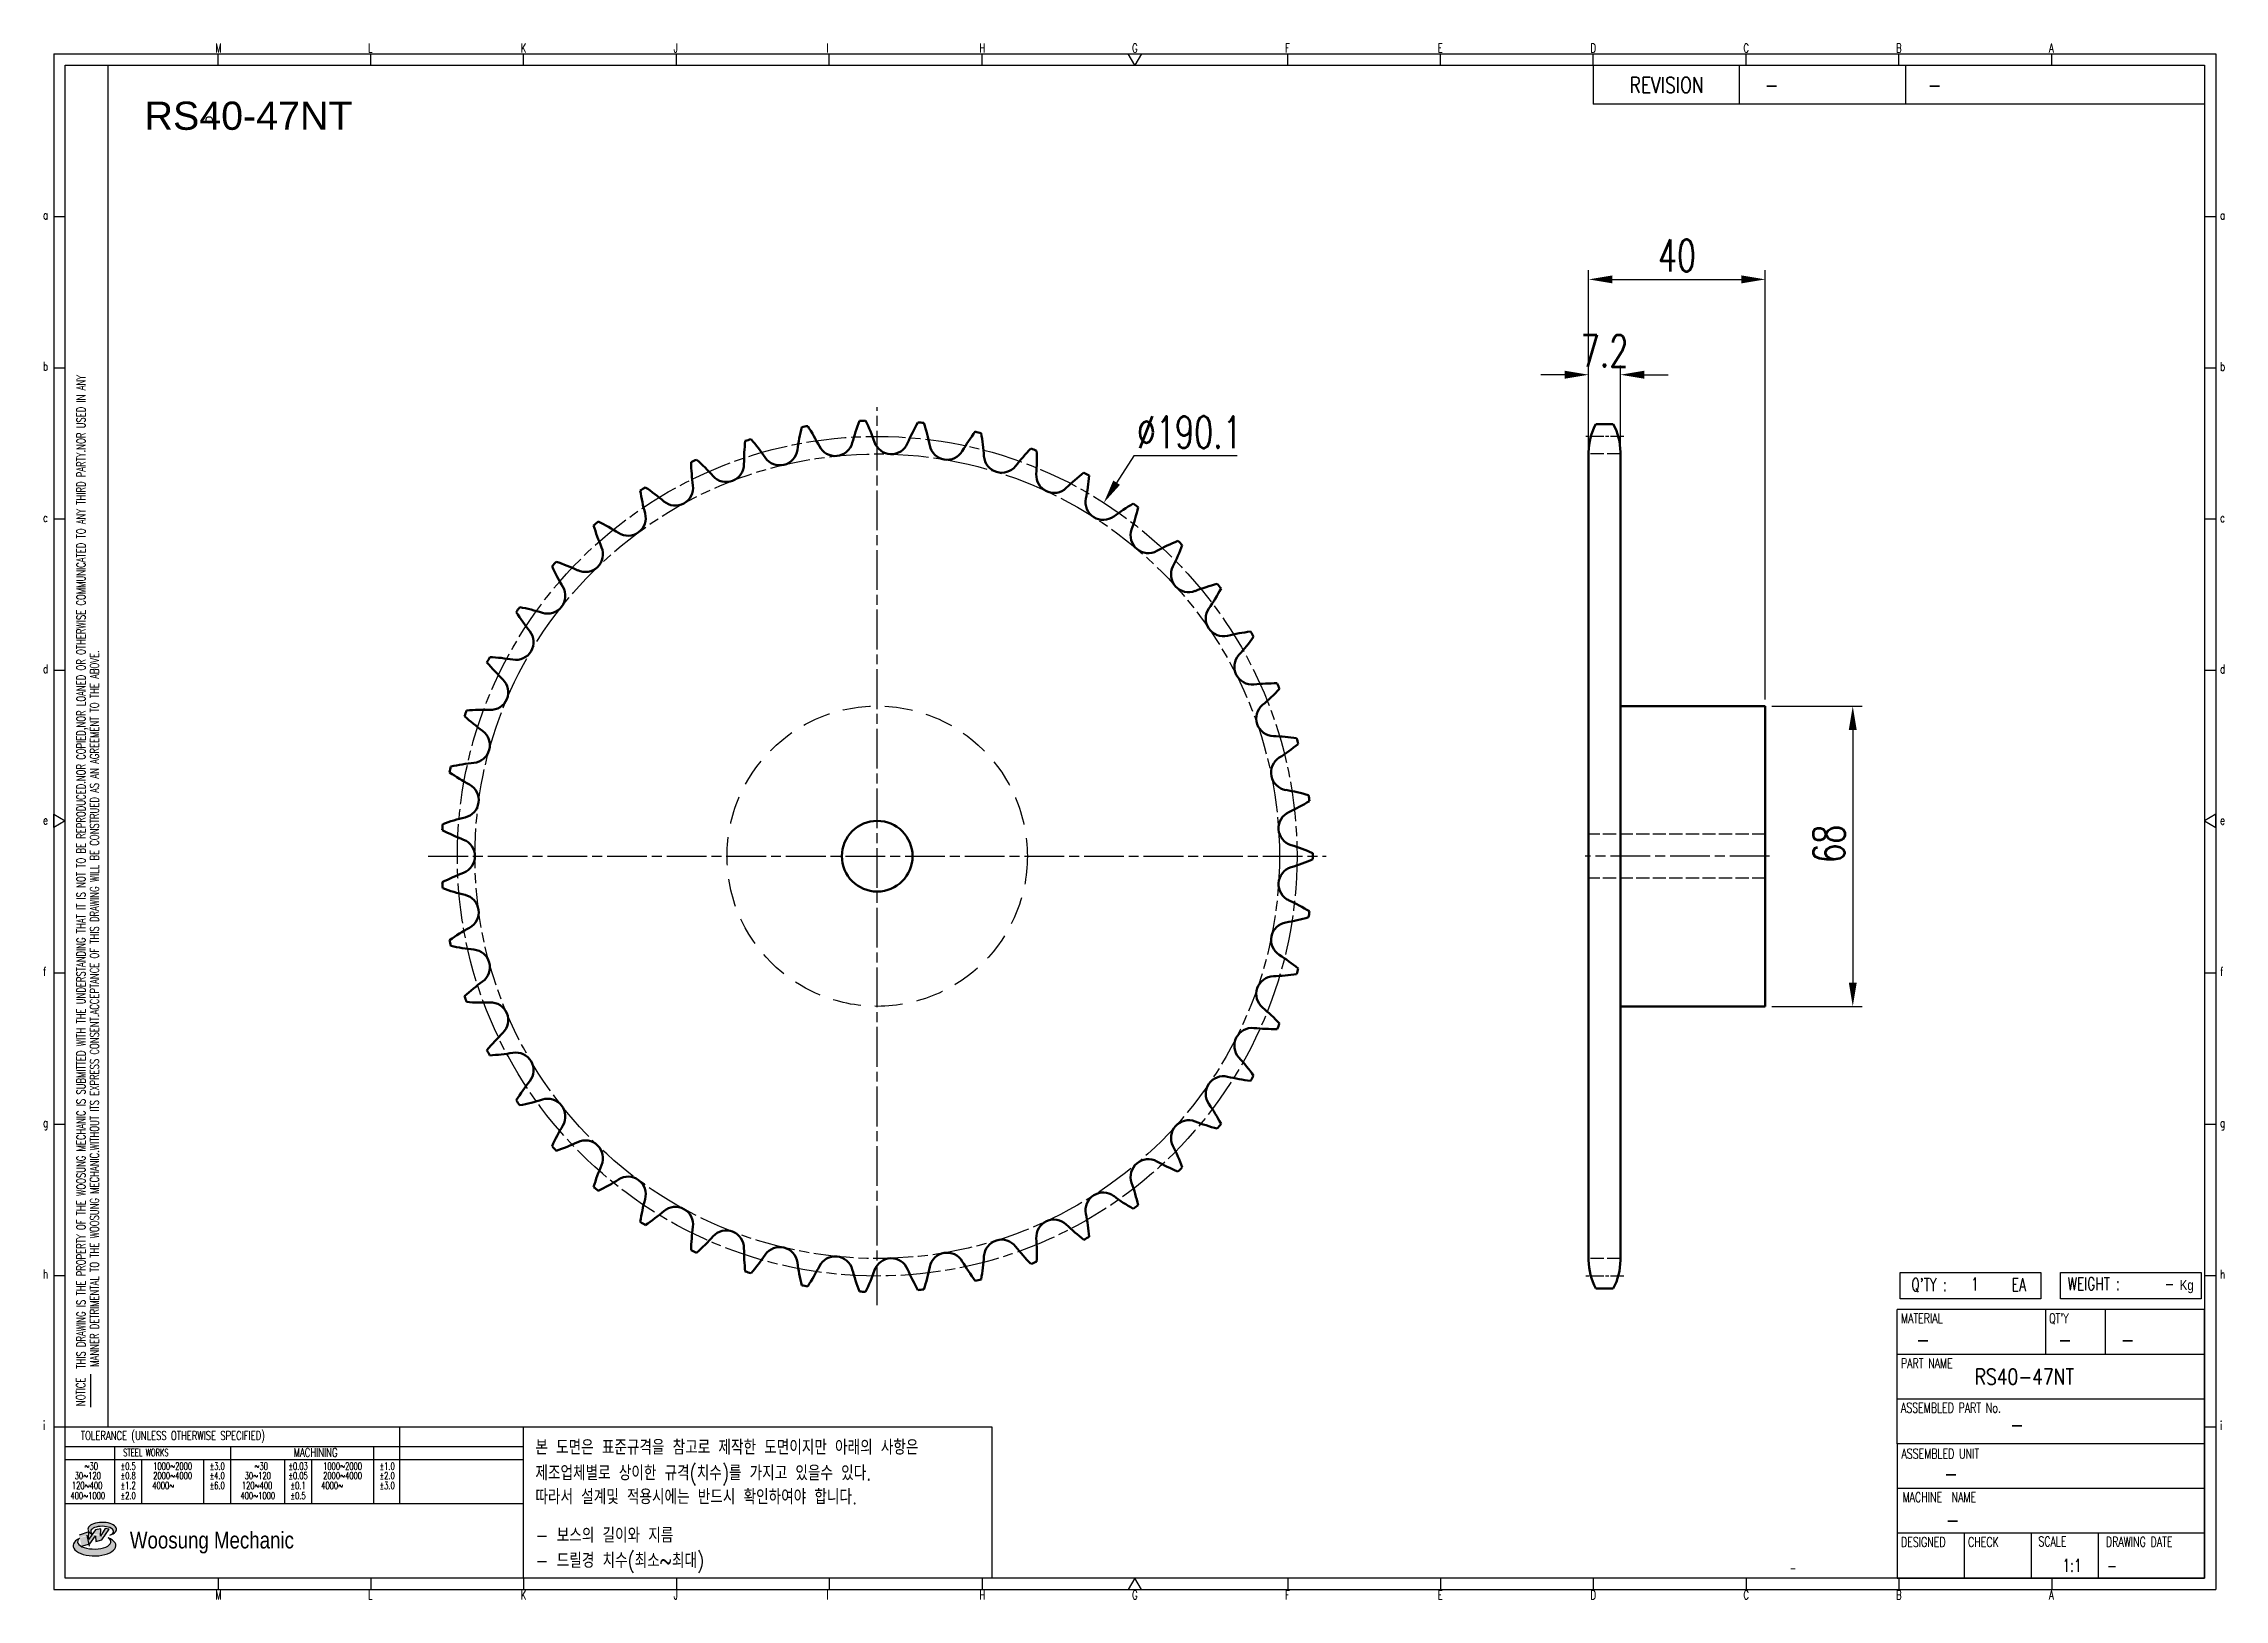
# Model space of a CAD drawing. Header units: millimetres. Extents: x 24041 to 24534, y 29 to 382.
import ezdxf
from ezdxf.enums import TextEntityAlignment as Align

# ---------------------------------------------------------------- set-up
doc = ezdxf.new("R2010")
doc.units = ezdxf.units.MM
for name, pattern in [('AM_ISO02W050', [7.5, 6, -1.5]), ('AM_ISO02W050x2', [3.75, 3, -0.75]), ('AM_ISO08W050', [18, 12, -1.5, 3, -1.5]), ('AM_ISO08W050x2', [9, 6, -0.75, 1.5, -0.75]), ('HIDDEN', [9.525, 6.35, -3.175])]:
    doc.linetypes.add(name, pattern=pattern)
for name, color, linetype, lineweight in [('AM_0N', 7, 'Continuous', 50), ('AM_3N', 6, 'AM_ISO02W050', 25), ('AM_7N', 4, 'AM_ISO08W050', 25)]:
    doc.layers.add(name, color=color, linetype=linetype, lineweight=lineweight)
for name, color, linetype in [('HL', 2, 'HIDDEN'), ('S-DIM', 7, 'Continuous'), ('TITLE', 7, 'Continuous'), ('도면레이아웃', 7, 'Continuous')]:
    doc.layers.add(name, color=color, linetype=linetype)
doc.styles.add('HAN', font='ROMANS.shx', dxfattribs={"width": 0.7, "bigfont": 'whgtxt.shx'})
doc.styles.add('HKD_ST2', font='romans.shx', dxfattribs={"width": 0.7, "height": 4, "bigfont": '@extfont2.shx'})
doc.styles.add('HSG', font='SIMPLEX.shx', dxfattribs={"width": 0.7, "bigfont": 'HSG.shx'})
doc.styles.add('ROMANS', font='romans.shx', dxfattribs={"width": 0.7, "bigfont": 'whgtxt.shx'})
doc.styles.add('SLDTEXTSTYLE4', font='arial.ttf', dxfattribs={"width": 0.8})
doc.styles.get("Standard").update_dxf_attribs({"font": 'arial.ttf'})
doc.dimstyles.new('APP16', dxfattribs={"dimscale": 3, "dimtxt": 2.4, "dimasz": 1.8, "dimexe": 0.7, "dimexo": 0.5, "dimgap": 0.6, "dimtad": 1, "dimtoh": 1, "dimdec": 1, "dimrnd": 0.01, "dimzin": 9, "dimdsep": 46, "dimtxsty": 'HSG', "dimcen": 0, "dimclrd": 1, "dimclre": 1, "dimclrt": 256, "dimazin": 2, "dimtp": 1, "dimtm": 1, "dimtfac": 0.5, "dimtdec": 1, "dimtofl": 0, "dimtmove": 0, "dimatfit": 3, "dimfxl": 0, "dimtvp": 1, "dimtolj": 2, "dimlwd": -1, "dimlwe": -1, "dimarcsym": 0})

# ---------------------------------------------------------------- blocks, each defined once
blk = doc.blocks.new('SUYWSHJH')
at = {"layer": '도면레이아웃'}
h = blk.add_hatch(color=10, dxfattribs=at)
h.paths.add_polyline_path([(1.544, 35.177), (1.554, 34.966), (1.779, 35.034), (2.054, 35.422), (1.908, 35.446), (1.728, 35.167), (1.741, 35.439), (1.547, 35.405), (1.292, 35.041), (1.295, 35.33), (0.943, 35.208), (1.03, 34.8), (1.336, 34.885)])
edge = h.paths.add_edge_path()
edge.add_ellipse((1.795, 35.421), major_axis=(-0.53, 0), ratio=0.487785, start_angle=122.36065, end_angle=403.39574)
edge.add_line((1.411, 35.244), (1.419, 35.261))
edge.add_ellipse((1.798, 35.344), major_axis=(-0.423, 0), ratio=0.444396, start_angle=131.58977, end_angle=386.19408, ccw=False)
edge = h.paths.add_edge_path()
edge.add_ellipse((1.512, 34.815), major_axis=(-0.793, 0), ratio=0.480113, start_angle=314.67633, end_angle=590.85213)
edge.add_ellipse((1.501, 34.958), major_axis=(-0.62, 0), ratio=0.43311, start_angle=331.7024, end_angle=574.42495, ccw=False)
for p, q in [((0, 90.118), (80.15, 90.118)), ((0, 90.118), (0, 33.191)), ((6.089, 89.693), (6.089, 90.118)), ((11.753, 89.693), (11.753, 90.118)), ((17.418, 89.693), (17.418, 90.118)), ((23.082, 89.693), (23.082, 90.118)), ((28.746, 89.693), (28.746, 90.118)), ((34.411, 89.693), (34.411, 90.118)), ((45.739, 89.693), (45.739, 90.118)), ((51.404, 89.693), (51.404, 90.118)), ((57.068, 89.693), (57.068, 90.118)), ((62.732, 89.693), (62.732, 90.118)), ((68.397, 89.693), (68.397, 90.118)), ((74.061, 89.693), (74.061, 90.118)), ((80.15, 90.118), (80.15, 33.191)), ((0, 84.085), (0.425, 84.085)), ((79.725, 84.085), (80.15, 84.085)), ((0, 78.478), (0.425, 78.478)), ((79.725, 78.478), (80.15, 78.478)), ((0, 72.87), (0.425, 72.87)), ((79.725, 72.87), (80.15, 72.87)), ((0, 67.262), (0.425, 67.262)), ((79.725, 67.262), (80.15, 67.262)), ((0, 56.047), (0.425, 56.047)), ((79.725, 56.047), (80.15, 56.047)), ((0, 50.439), (0.425, 50.439)), ((79.725, 50.439), (80.15, 50.439)), ((0, 44.832), (0.425, 44.832)), ((79.725, 44.832), (80.15, 44.832)), ((1.377, 39.947), (1.377, 41.174)), ((0, 39.224), (0.425, 39.224)), ((79.725, 39.224), (80.15, 39.224)), ((0, 33.191), (80.15, 33.191)), ((6.089, 33.616), (6.089, 33.191)), ((11.753, 33.616), (11.753, 33.191)), ((17.418, 33.616), (17.418, 33.191)), ((23.082, 33.616), (23.082, 33.191)), ((28.746, 33.616), (28.746, 33.191)), ((34.411, 33.616), (34.411, 33.191)), ((45.739, 33.616), (45.739, 33.191)), ((51.404, 33.616), (51.404, 33.191)), ((57.068, 33.616), (57.068, 33.191)), ((62.732, 33.616), (62.732, 33.191)), ((68.397, 33.616), (68.397, 33.191)), ((74.061, 33.616), (74.061, 33.191))]:
    blk.add_line(p, q)
at = {"color": 2}
for p, q in [((2.017, 39.224), (2.017, 89.693)), ((0.425, 39.224), (17.418, 39.224)), ((12.816, 39.224), (12.816, 36.382)), ((17.418, 33.616), (17.418, 39.224)), ((0.425, 38.487), (17.418, 38.487)), ((0.425, 38.012), (17.418, 38.012)), ((2.257, 38.487), (2.257, 36.382)), ((3.257, 38.012), (3.257, 36.382)), ((5.557, 38.012), (5.557, 36.382)), ((6.557, 38.5), (6.557, 36.382)), ((8.557, 38.012), (8.557, 36.382)), ((9.557, 38.026), (9.557, 36.382)), ((11.857, 38.487), (11.857, 36.382)), ((0.425, 36.382), (17.418, 36.382))]:
    blk.add_line(p, q, dxfattribs=at)
at = {"color": 6, "ltscale": 0.5}
for p, q in [((57.068, 89.693), (57.068, 88.246)), ((62.47, 89.693), (62.47, 88.246)), ((68.635, 89.693), (68.635, 88.246)), ((79.725, 88.246), (57.068, 88.246)), ((68.336, 38.59), (68.336, 43.563)), ((79.725, 43.563), (68.336, 43.563)), ((73.827, 43.563), (73.827, 41.905)), ((76.037, 43.563), (76.037, 41.905)), ((79.725, 38.59), (79.725, 43.563)), ((79.725, 41.905), (68.336, 41.905)), ((79.725, 40.248), (68.336, 40.248)), ((68.336, 38.59), (68.336, 33.616)), ((79.725, 38.59), (68.336, 38.59)), ((79.725, 33.616), (79.725, 38.59)), ((79.725, 36.932), (68.336, 36.932)), ((79.725, 35.274), (68.336, 35.274)), ((70.822, 33.616), (70.822, 35.274)), ((73.309, 33.616), (73.309, 35.274)), ((75.796, 33.616), (75.796, 35.274)), ((68.336, 33.616), (79.725, 33.616))]:
    blk.add_line(p, q, dxfattribs=at)
for points in [[(40.075, 89.693), (39.83, 90.118), (40.32, 90.118)], [(0.425, 89.693), (79.725, 89.693), (79.725, 33.616), (0.425, 33.616)], [(0.425, 61.679), (0, 61.433), (0, 61.924)], [(79.725, 61.679), (80.15, 61.433), (80.15, 61.924)], [(40.075, 33.616), (39.83, 33.191), (40.32, 33.191)]]:
    blk.add_lwpolyline(points, close=True)
at = {"layer": 'TITLE', "color": 20}
for p, q in [((68.449, 43.961), (68.449, 44.936)), ((68.449, 44.936), (73.654, 44.936)), ((73.654, 44.936), (73.654, 43.961)), ((74.39, 43.961), (74.39, 44.936)), ((74.39, 44.936), (79.595, 44.936)), ((79.595, 44.936), (79.595, 43.961)), ((73.654, 43.961), (68.449, 43.961)), ((79.595, 43.961), (74.39, 43.961))]:
    blk.add_line(p, q, dxfattribs=at)
at = {"layer": '도면레이아웃'}
for p, q in [((1.295, 35.33), (0.943, 35.208)), ((1.03, 34.8), (1.336, 34.885)), ((1.224, 35.208), (1.311, 34.8)), ((1.224, 35.208), (1.224, 35.208)), ((1.547, 35.405), (1.292, 35.041)), ((1.292, 35.041), (1.295, 35.33)), ((1.336, 34.885), (1.544, 35.177)), ((1.419, 35.261), (1.411, 35.244)), ((1.544, 35.177), (1.554, 34.966)), ((1.741, 35.439), (1.547, 35.405)), ((1.554, 34.966), (1.779, 35.034)), ((1.908, 35.446), (1.728, 35.167)), ((1.728, 35.167), (1.741, 35.439)), ((1.779, 35.034), (2.054, 35.422)), ((2.054, 35.422), (1.908, 35.446))]:
    blk.add_line(p, q, dxfattribs=at)
for centre, major_axis, ratio, start_param, end_param in [((1.795, 35.421), (-0.53, 0), 0.487785, 2.135596, 7.040584), ((1.512, 34.815), (-0.793, 0), 0.480113, 5.492138, 10.312315), ((1.501, 34.958), (-0.62, 0), 0.43311, 5.789299, 10.025607), ((1.798, 35.344), (-0.423, 0), 0.444396, 2.296675, 6.740358)]:
    blk.add_ellipse(centre, major_axis=major_axis, ratio=ratio, start_param=start_param, end_param=end_param, dxfattribs=at)
at = {"color": 4, "style": 'HKD_ST2', "width": 0.7}
for s, p in [('M', (5.988, 90.164)), ('L', (11.652, 90.164)), ('K', (17.316, 90.164)), ('J', (22.981, 90.164)), ('I', (28.645, 90.164)), ('H', (34.309, 90.164)), ('G', (39.974, 90.164)), ('F', (45.638, 90.164)), ('E', (51.302, 90.164)), ('D', (56.967, 90.164)), ('C', (62.631, 90.164)), ('B', (68.295, 90.164)), ('A', (73.96, 90.164)), ('a', (-0.395, 83.976)), ('a', (80.305, 83.97)), ('b', (-0.395, 78.368)), ('b', (80.305, 78.362)), ('c', (-0.395, 72.76)), ('c', (80.305, 72.754)), ('d', (-0.395, 67.153)), ('d', (80.305, 67.147)), ('e', (-0.395, 61.545)), ('e', (80.305, 61.539)), ('f', (-0.395, 55.937)), ('f', (80.305, 55.931)), ('g', (-0.395, 50.33)), ('g', (80.305, 50.324)), ('h', (-0.395, 44.722)), ('h', (80.305, 44.716)), ('i', (-0.395, 39.114)), ('i', (80.305, 39.108)), ('M', (5.988, 32.824)), ('L', (11.652, 32.824)), ('K', (17.316, 32.824)), ('J', (22.981, 32.824)), ('I', (28.645, 32.824)), ('H', (34.309, 32.824)), ('G', (39.974, 32.824)), ('F', (45.638, 32.824)), ('E', (51.302, 32.824)), ('D', (56.967, 32.824)), ('C', (62.631, 32.824)), ('B', (68.295, 32.824)), ('A', (73.96, 32.824))]:
    blk.add_text(s, height=0.326, dxfattribs=at).set_placement(p)
for s, height, style, width, p in [('REVISION', 0.5806, 'HAN', 0.8, (58.415, 88.664)), ('-', 0.581, 'HAN', 0.8, (63.426, 88.664)), ('-', 0.581, 'HAN', 0.8, (69.468, 88.664)), ("Q'TY : ", 0.4746, 'HKD_ST2', 0.7, (68.857, 44.253)), ('1', 0.475, 'HKD_ST2', 0.7, (71.071, 44.275)), ('EA', 0.4746, 'HKD_ST2', 0.7, (72.578, 44.253)), ('WEIGHT : ', 0.4746, 'HKD_ST2', 0.7, (74.65, 44.286)), ('-', 0.581, 'HAN', 0.8, (69.029, 42.157)), ('-', 0.581, 'HAN', 0.8, (74.289, 42.157)), ('-', 0.581, 'HAN', 0.8, (76.623, 42.157)), ('-', 0.581, 'HAN', 0.8, (72.515, 39.013)), ('-', 0.581, 'HAN', 0.8, (70.067, 37.189)), ('-', 0.581, 'HAN', 0.8, (70.126, 35.48)), ('1:1', 0.4746, 'HKD_ST2', 0.7, (74.458, 33.848)), ('-', 0.475, 'HKD_ST2', 0.7, (76.112, 33.837))]:
    blk.add_text(s, height=height, dxfattribs=dict(style=style, width=width)).set_placement(p)
at = {"color": 6, "style": 'HKD_ST2', "width": 0.7}
for s, p in [(' THIS DRAWING IS THE PROPERTY OF THE WOOSUNG MECHANIC IS SUBMITTED WITH THE UNDERSTANDING THAT IT IS NOT TO BE REPRODUCED.NOR COPIED,NOR LOANED OR OTHERWISE COMMUNICATED TO ANY THIRD PARTY.NOR USED IN ANY', (1.173, 41.217)), ('MANNER DETRIMENTAL TO THE WOOSUNG MECHANIC.WITHOUT ITS EXPRESS CONSENT.ACCEPTANCE OF THIS DRAWING WILL BE CONSTRUED AS AN AGREEMENT TO THE ABOVE.', (1.672, 41.447))]:
    blk.add_text(s, height=0.326266, rotation=90, dxfattribs=at).set_placement(p)
at = {"style": 'HKD_ST2', "width": 0.7}
blk.add_text('-', height=0.475, dxfattribs=at).set_placement((78.613, 44.286), align=Align.RIGHT)
at = {"color": 4, "style": 'HKD_ST2', "width": 0.7}
for s, height, p in [('MATERIAL', 0.3651, (68.474, 43.425)), ("QT'Y", 0.3651, (73.965, 43.425)), ('PART NAME', 0.3651, (68.474, 41.756)), ('ASSEMBLED PART No.', 0.36511, (68.474, 40.109)), ('ASSEMBLED UNIT', 0.36511, (68.49, 38.408)), ('MACHINE  NAME', 0.36511, (68.532, 36.794)), ('DESIGNED', 0.3651, (68.474, 35.136)), ('CHECK', 0.3651, (70.961, 35.136)), ('SCALE', 0.3651, (73.566, 35.153)), ('DRAWING DATE', 0.36511, (76.071, 35.141))]:
    blk.add_text(s, height=height, dxfattribs=at).set_placement(p, align=Align.TOP_LEFT)
at = {"style": 'HKD_ST2', "width": 0.7}
blk.add_text('NOTICE', height=0.3263, rotation=90, dxfattribs=at).set_placement((1.163, 39.988))
for s, height, style, width, p in [('TOLERANCE (UNLESS OTHERWISE SPECIFIED)', 0.32627, 'HKD_ST2', 0.7, (4.417, 38.896)), ('-', 0.326, 'ROMANS', 0.65, (64.469, 33.975))]:
    blk.add_text(s, height=height, dxfattribs=dict(style=style, width=width)).set_placement(p, align=Align.MIDDLE_CENTER)
at = {"color": 4, "style": 'HKD_ST2', "width": 0.7}
for s, height, p in [('STEEL WORKS', 0.26101, (3.416, 38.268)), ('MACHINING', 0.3263, (9.707, 38.27)), ('%%P0.5', 0.261, (2.757, 37.762)), ('%%P0.8', 0.261, (2.757, 37.411)), ('%%P3.0', 0.261, (6.057, 37.762)), ('%%P4.0', 0.261, (6.057, 37.411)), ('%%P0.03', 0.261, (9.057, 37.762)), ('%%P0.05', 0.261, (9.057, 37.411)), ('%%P1.0', 0.261, (12.357, 37.762)), ('%%P2.0', 0.261, (12.357, 37.411)), ('%%P1.2', 0.261, (2.757, 37.045)), ('%%P2.0', 0.261, (2.757, 36.67)), ('%%P6.0', 0.261, (6.057, 37.045)), ('%%P0.1', 0.261, (9.057, 37.045)), ('%%P0.5', 0.261, (9.057, 36.67)), ('%%P3.0', 0.261, (12.357, 37.045))]:
    blk.add_text(s, height=height, dxfattribs=at).set_placement(p, align=Align.MIDDLE)
for s, height, p in [('30%%126120', 0.261, (1.263, 37.411)), ('%%12630', 0.261, (1.389, 37.762)), ('2000%%1264000', 0.26101, (4.407, 37.411)), ('1000%%1262000', 0.26101, (4.407, 37.762)), ('30%%126120', 0.261, (7.563, 37.411)), ('%%12630', 0.261, (7.689, 37.762)), ('2000%%1264000', 0.26101, (10.707, 37.411)), ('1000%%1262000', 0.26101, (10.707, 37.762)), ('400%%1261000', 0.26101, (1.263, 36.67)), ('120%%126400', 0.26101, (1.237, 37.045)), ('4000%%126', 0.261, (4.061, 37.045)), ('400%%1261000', 0.26101, (7.563, 36.67)), ('120%%126400', 0.26101, (7.537, 37.045)), ('4000%%126', 0.261, (10.321, 37.045))]:
    blk.add_text(s, height=height, dxfattribs=at).set_placement(p, align=Align.MIDDLE_CENTER)
at = {"color": 1, "style": 'SLDTEXTSTYLE4', "width": 0.8}
blk.add_text('Woosung Mechanic', height=0.61957, dxfattribs=at).set_placement((2.822, 34.711))
at = {"layer": 'TITLE', "width": 0.8}
blk.add_text('Kg', height=0.3789, dxfattribs=at).set_placement((78.807, 44.286))
blk = doc.blocks.new('*D2')
at = {"layer": 'Defpoints', "color": 0, "transparency": 16777216}
for p in [(24280.64, 277.74), (24178.02, 117.66)]:
    blk.add_point(p, dxfattribs=at)
at = {"layer": 'S-DIM', "color": 1, "transparency": 16777216}
for p, q in [((24287.42, 288.33), (24283.55, 282.28)), ((24310.82, 288.33), (24287.42, 288.33))]:
    blk.add_line(p, q, dxfattribs=at)
blk.add_solid([(24282.79, 282.77), (24284.31, 281.8), (24280.64, 277.74)], dxfattribs=at)
at = {"layer": 'S-DIM', "transparency": 16777216, "insert": (24300.02, 293.73), "char_height": 7.2, "attachment_point": 5, "style": 'HSG'}
blk.add_mtext('\\A2;∅190.1', dxfattribs=at)
blk = doc.blocks.new('*D3')
at = {"layer": 'Defpoints', "color": 0, "transparency": 16777216}
for p in [(24397.64, 306.73), (24390.44, 288.8), (24397.64, 288.8)]:
    blk.add_point(p, dxfattribs=at)
at = {"layer": 'S-DIM', "color": 1, "transparency": 16777216}
for p, q in [((24385.04, 306.73), (24379.64, 306.73)), ((24390.44, 290.3), (24390.44, 308.83)), ((24397.64, 290.3), (24397.64, 308.83)), ((24403.04, 306.73), (24408.44, 306.73))]:
    blk.add_line(p, q, dxfattribs=at)
for points in [[(24385.04, 307.63), (24385.04, 305.83), (24390.44, 306.73)], [(24403.04, 307.63), (24403.04, 305.83), (24397.64, 306.73)]]:
    blk.add_solid(points, dxfattribs=at)
at = {"layer": 'S-DIM', "transparency": 16777216, "insert": (24394.04, 312.13), "char_height": 7.2, "attachment_point": 5, "style": 'HSG'}
blk.add_mtext('\\A2;7.2', dxfattribs=at)
blk = doc.blocks.new('*D4')
at = {"layer": 'Defpoints', "color": 0, "transparency": 16777216}
for p in [(24430.44, 328.32), (24390.44, 288.8), (24430.44, 231.7)]:
    blk.add_point(p, dxfattribs=at)
at = {"layer": 'S-DIM', "color": 1, "transparency": 16777216}
for p, q in [((24390.44, 290.3), (24390.44, 330.42)), ((24395.84, 328.32), (24425.04, 328.32)), ((24430.44, 233.2), (24430.44, 330.42))]:
    blk.add_line(p, q, dxfattribs=at)
for points in [[(24395.84, 329.22), (24395.84, 327.42), (24390.44, 328.32)], [(24425.04, 329.22), (24425.04, 327.42), (24430.44, 328.32)]]:
    blk.add_solid(points, dxfattribs=at)
at = {"layer": 'S-DIM', "transparency": 16777216, "insert": (24410.44, 333.72), "char_height": 7.2, "attachment_point": 5, "style": 'HSG'}
blk.add_mtext('\\A2;40', dxfattribs=at)
blk = doc.blocks.new('*D5')
at = {"layer": 'Defpoints', "color": 0, "transparency": 16777216}
for p in [(24430.44, 231.7), (24430.44, 163.7), (24450.25, 163.7)]:
    blk.add_point(p, dxfattribs=at)
at = {"layer": 'S-DIM', "color": 1, "transparency": 16777216}
for p, q in [((24431.94, 231.7), (24452.35, 231.7)), ((24450.25, 226.3), (24450.25, 169.1)), ((24431.94, 163.7), (24452.35, 163.7))]:
    blk.add_line(p, q, dxfattribs=at)
for points in [[(24449.35, 226.3), (24451.15, 226.3), (24450.25, 231.7)], [(24449.35, 169.1), (24451.15, 169.1), (24450.25, 163.7)]]:
    blk.add_solid(points, dxfattribs=at)
at = {"layer": 'S-DIM', "transparency": 16777216, "insert": (24444.85, 200.52), "char_height": 7.2, "attachment_point": 5, "rotation": 90, "style": 'HSG'}
blk.add_mtext('\\A2;68', dxfattribs=at)

msp = doc.modelspace()

# ---------------------------------------------------------------- linework, layer by layer
at = {"color": 4}
msp.add_lwpolyline([(24149.26, 68.51), (24255.32, 68.51), (24255.32, 34.25), (24149.26, 34.25)], close=True, dxfattribs=at)
msp.add_circle((24078.07, 364.42), 0.738)
at = {"layer": 'AM_0N'}
for p, q in [((24392.05, 295.57), (24396.03, 295.57)), ((24390.44, 289.17), (24390.44, 106.23)), ((24397.64, 289.17), (24397.64, 106.23)), ((24397.64, 231.7), (24430.44, 231.7)), ((24430.44, 231.7), (24430.44, 163.7)), ((24397.64, 163.7), (24430.44, 163.7)), ((24392.05, 99.83), (24396.03, 99.83))]:
    msp.add_line(p, q, dxfattribs=at)
msp.add_circle((24229.33, 197.7), 8, dxfattribs=at)
for centre, radius, start, end in [((24229.33, 197.7), 98.67, 91.521, 92.3088), ((24184.52, 276.2), 46.75, 19.0426, 25.5181), ((24245.91, 286.55), 46.75, 173.6308, 180.1064), ((24229.33, 197.7), 98.67, 106.8401, 107.6279), ((24165.38, 261.57), 46.75, 34.3617, 40.8373), ((24257.6, 283.55), 46.75, 165.9712, 172.4468), ((24229.33, 197.7), 98.67, 99.1806, 99.9684), ((24174.46, 269.52), 46.75, 26.7021, 33.1777), ((24268.79, 279.01), 46.75, 158.3117, 164.7872), ((24232.51, 292.76), 4.01, 199.0426, 337.1277), ((24279.28, 273.03), 46.75, 150.6521, 157.1277), ((24229.33, 197.7), 98.67, 83.8614, 84.6492), ((24195.39, 281.47), 46.75, 11.383, 17.8586), ((24288.87, 265.7), 46.75, 142.9925, 149.4681), ((24229.33, 197.7), 98.67, 76.2018, 76.9896), ((24206.85, 285.24), 46.75, 3.7234, 10.199), ((24403.94, 289.17), 13.5, 151.7009, 180), ((24384.14, 289.17), 13.5, 0, 28.2991), ((24229.33, 197.7), 98.67, 114.4997, 115.2875), ((24233.92, 287.97), 46.75, 181.2904, 187.766), ((24157.44, 252.48), 46.75, 42.0213, 48.4969), ((24195.15, 286.45), 4.01, 222.0213, 0.1064), ((24207.28, 290.22), 4.01, 214.3617, 352.4468), ((24219.81, 292.33), 4.01, 206.7021, 344.7872), ((24245.15, 291.49), 4.01, 191.383, 329.4681), ((24257.51, 288.54), 4.01, 183.7234, 321.8085), ((24297.4, 257.15), 46.75, 135.3329, 141.8085), ((24229.33, 197.7), 98.67, 68.5423, 69.3301), ((24218.72, 287.46), 46.75, 356.0638, 2.5394), ((24183.62, 281.11), 4.01, 229.6809, 7.766), ((24269.36, 283.97), 4.01, 176.0638, 314.1489), ((24304.72, 247.55), 46.75, 127.6734, 134.1489), ((24229.33, 197.7), 98.67, 60.8827, 61.6705), ((24230.78, 288.07), 46.75, 348.4043, 354.8798), ((24229.33, 197.7), 98.67, 122.1593, 122.9471), ((24221.84, 287.77), 46.75, 188.95, 195.4255), ((24150.78, 242.4), 46.75, 49.6809, 56.1564), ((24280.51, 277.87), 4.01, 168.4043, 306.4894), ((24310.69, 237.06), 46.75, 120.0138, 126.4894), ((24242.81, 287.07), 46.75, 340.7447, 347.2203), ((24229.33, 197.7), 98.67, 53.2231, 54.0109), ((24229.33, 197.7), 98.67, 129.8189, 130.6067), ((24209.91, 285.97), 46.75, 196.6095, 203.0851), ((24145.52, 231.54), 46.75, 57.3404, 63.816), ((24172.91, 274.27), 4.01, 237.3404, 15.4255), ((24290.73, 270.33), 4.01, 160.7447, 298.8298), ((24163.21, 266.07), 4.01, 245, 23.0851), ((24315.21, 225.86), 46.75, 112.3542, 118.8298), ((24254.61, 284.48), 46.75, 333.0851, 339.5607), ((24229.33, 197.7), 98.67, 45.5635, 46.3514), ((24229.33, 197.7), 98.67, 137.4784, 138.2662), ((24198.31, 282.59), 46.75, 204.2691, 210.7447), ((24141.76, 220.06), 46.75, 65, 71.4756), ((24299.87, 261.5), 4.01, 153.0851, 291.1702), ((24154.69, 256.64), 4.01, 252.6596, 30.7447), ((24318.2, 214.16), 46.75, 104.6946, 111.1702), ((24265.95, 280.33), 46.75, 325.4255, 331.9011), ((24229.33, 197.7), 98.67, 37.904, 38.6918), ((24229.33, 197.7), 98.67, 145.138, 145.9258), ((24187.27, 277.7), 46.75, 211.9287, 218.4043), ((24139.56, 208.19), 46.75, 72.6596, 79.1351), ((24307.74, 251.53), 4.01, 145.4255, 283.5106), ((24147.5, 246.17), 4.01, 260.3191, 38.4043), ((24319.6, 202.17), 46.75, 97.0351, 103.5106), ((24276.63, 274.71), 46.75, 317.766, 324.2415), ((24229.33, 197.7), 98.67, 30.2444, 31.0322), ((24229.33, 197.7), 98.67, 152.7976, 153.5854), ((24138.96, 196.13), 46.75, 80.3191, 86.7947), ((24314.22, 240.6), 4.01, 137.766, 275.8511), ((24176.99, 271.38), 46.75, 219.5883, 226.0638), ((24141.77, 234.83), 4.01, 267.9787, 46.0638), ((24319.39, 190.1), 46.75, 89.3755, 95.8511), ((24286.48, 267.72), 46.75, 310.1064, 316.582), ((24229.33, 197.7), 98.67, 22.5848, 23.3726), ((24229.33, 197.7), 98.67, 160.4572, 161.245), ((24167.63, 263.75), 46.75, 227.2478, 233.7234), ((24139.98, 184.1), 46.75, 87.9787, 94.4543), ((24319.18, 228.9), 4.01, 130.1064, 268.1915), ((24137.6, 222.83), 4.01, 275.6383, 53.7234), ((24317.57, 178.16), 46.75, 81.7159, 88.1915), ((24295.3, 259.48), 46.75, 302.4468, 308.9224), ((24229.33, 197.7), 98.67, 14.9252, 15.7131), ((24229.33, 197.7), 98.67, 168.1167, 168.9045), ((24142.59, 172.31), 46.75, 95.6383, 102.1139), ((24322.53, 216.64), 4.01, 122.4468, 260.5319), ((24159.38, 254.94), 46.75, 234.9074, 241.383), ((24135.07, 210.38), 4.01, 283.2979, 61.383), ((24314.18, 166.58), 46.75, 74.0563, 80.5319), ((24324.23, 204.05), 4.01, 114.7872, 252.8723), ((24302.95, 250.14), 46.75, 294.7872, 301.2628), ((24229.33, 197.7), 98.67, 7.2657, 8.0535), ((24229.33, 197.7), 98.67, 175.7763, 176.5641), ((24152.37, 245.1), 46.75, 242.567, 249.0426), ((24146.74, 160.98), 46.75, 103.2979, 109.7734), ((24134.22, 197.7), 4.01, 290.9574, 69.0426), ((24309.28, 155.54), 46.75, 66.3968, 72.8723), ((24229.33, 197.7), 98.67, 359.6061, 0.3939), ((24152.37, 150.3), 46.75, 110.9574, 117.433), ((24324.23, 191.35), 4.01, 107.1277, 245.2128), ((24309.28, 239.86), 46.75, 287.1277, 293.6032), ((24229.33, 197.7), 98.67, 183.4359, 184.2237), ((24146.74, 234.42), 46.75, 250.2266, 256.7021), ((24135.07, 185.02), 4.01, 298.617, 76.7021), ((24302.95, 145.26), 46.75, 58.7372, 65.2128), ((24314.18, 228.82), 46.75, 279.4681, 285.9437), ((24229.33, 197.7), 98.67, 351.9465, 352.7343), ((24159.38, 140.46), 46.75, 118.617, 125.0926), ((24229.33, 197.7), 98.67, 191.0955, 191.8833), ((24322.53, 178.76), 4.01, 99.4681, 237.5532), ((24142.59, 223.09), 46.75, 257.8861, 264.3617), ((24137.6, 172.57), 4.01, 306.2766, 84.3617), ((24295.3, 135.92), 46.75, 51.0776, 57.5532), ((24167.63, 131.65), 46.75, 126.2766, 132.7522), ((24319.18, 166.5), 4.01, 91.8085, 229.8936), ((24317.57, 217.24), 46.75, 271.8085, 278.2841), ((24229.33, 197.7), 98.67, 344.2869, 345.0748), ((24229.33, 197.7), 98.67, 198.755, 199.5428), ((24139.98, 211.3), 46.75, 265.5457, 272.0213), ((24141.77, 160.57), 4.01, 313.9362, 92.0213), ((24286.48, 127.68), 46.75, 43.418, 49.8936), ((24314.22, 154.8), 4.01, 84.1489, 222.234), ((24319.39, 205.3), 46.75, 264.1489, 270.6245), ((24229.33, 197.7), 98.67, 336.6274, 337.4152), ((24176.99, 124.02), 46.75, 133.9362, 140.4117), ((24229.33, 197.7), 98.67, 206.4146, 207.2024), ((24138.96, 199.27), 46.75, 273.2053, 279.6809), ((24147.5, 149.23), 4.01, 321.5957, 99.6809), ((24276.63, 120.68), 46.75, 35.7585, 42.234), ((24187.27, 117.7), 46.75, 141.5957, 148.0713), ((24307.74, 143.87), 4.01, 76.4894, 214.5745), ((24319.6, 193.23), 46.75, 256.4894, 262.9649), ((24229.33, 197.7), 98.67, 328.9678, 329.7556), ((24229.33, 197.7), 98.67, 214.0742, 214.862), ((24139.56, 187.21), 46.75, 280.8649, 287.3404), ((24154.69, 138.76), 4.01, 329.2553, 107.3404), ((24265.95, 115.07), 46.75, 28.0989, 34.5745), ((24198.31, 112.81), 46.75, 149.2553, 155.7309), ((24163.21, 129.33), 4.01, 336.9149, 115), ((24299.87, 133.9), 4.01, 68.8298, 206.9149), ((24318.2, 181.24), 46.75, 248.8298, 255.3054), ((24229.33, 197.7), 98.67, 321.3082, 322.096), ((24229.33, 197.7), 98.67, 221.7338, 222.5216), ((24141.76, 175.34), 46.75, 288.5244, 295), ((24290.73, 125.07), 4.01, 61.1702, 199.2553), ((24315.21, 169.54), 46.75, 241.1702, 247.6458), ((24254.61, 110.92), 46.75, 20.4393, 26.9149), ((24209.91, 109.43), 46.75, 156.9149, 163.3905), ((24145.52, 163.86), 46.75, 296.184, 302.6596), ((24172.91, 121.13), 4.01, 344.5745, 122.6596), ((24242.81, 108.33), 46.75, 12.7797, 19.2553), ((24229.33, 197.7), 98.67, 313.6486, 314.4365), ((24229.33, 197.7), 98.67, 229.3933, 230.1811), ((24221.84, 107.63), 46.75, 164.5745, 171.05), ((24280.51, 117.53), 4.01, 53.5106, 191.5957), ((24310.69, 158.34), 46.75, 233.5106, 239.9862), ((24229.33, 197.7), 98.67, 305.9891, 306.7769), ((24229.33, 197.7), 98.67, 237.0529, 237.8407), ((24150.78, 153), 46.75, 303.8436, 310.3191), ((24183.62, 114.29), 4.01, 352.234, 130.3191), ((24233.92, 107.43), 46.75, 172.234, 178.7096), ((24269.36, 111.43), 4.01, 45.8511, 183.9362), ((24304.72, 147.85), 46.75, 225.8511, 232.3266), ((24230.78, 107.33), 46.75, 5.1202, 11.5957), ((24157.44, 142.92), 46.75, 311.5031, 317.9787), ((24195.15, 108.94), 4.01, 359.8936, 137.9787), ((24245.91, 108.85), 46.75, 179.8936, 186.3692), ((24207.28, 105.18), 4.01, 7.5532, 145.6383), ((24257.51, 106.86), 4.01, 38.1915, 176.2766), ((24297.4, 138.24), 46.75, 218.1915, 224.6671), ((24218.72, 107.94), 46.75, 357.4606, 3.9362), ((24229.33, 197.7), 98.67, 298.3295, 299.1173), ((24229.33, 197.7), 98.67, 244.7125, 245.5003), ((24165.38, 133.83), 46.75, 319.1627, 325.6383), ((24257.6, 111.85), 46.75, 187.5532, 194.0288), ((24174.46, 125.88), 46.75, 326.8223, 333.2979), ((24219.81, 103.07), 4.01, 15.2128, 153.2979), ((24268.79, 116.39), 46.75, 195.2128, 201.6883), ((24184.52, 119.2), 46.75, 334.4819, 340.9574), ((24232.51, 102.64), 4.01, 22.8723, 160.9574), ((24279.28, 122.37), 46.75, 202.8723, 209.3479), ((24195.39, 113.93), 46.75, 342.1414, 348.617), ((24245.15, 103.91), 4.01, 30.5319, 168.617), ((24288.87, 129.7), 46.75, 210.5319, 217.0075), ((24206.85, 110.16), 46.75, 349.801, 356.2766), ((24229.33, 197.7), 98.67, 290.6699, 291.4577), ((24403.94, 106.23), 13.5, 180, 208.2991), ((24384.14, 106.23), 13.5, 331.7009, 0), ((24229.33, 197.7), 98.67, 252.3721, 253.1599), ((24229.33, 197.7), 98.67, 260.0316, 260.8194), ((24229.33, 197.7), 98.67, 267.6912, 268.479), ((24229.33, 197.7), 98.67, 275.3508, 276.1386), ((24229.33, 197.7), 98.67, 283.0104, 283.7982)]:
    msp.add_arc(centre, radius, start, end, dxfattribs=at)
at = {"layer": 'AM_3N', "linetype": 'AM_ISO02W050x2'}
for p, q in [((24397.64, 288.8), (24390.44, 288.8)), ((24397.64, 106.6), (24390.44, 106.6))]:
    msp.add_line(p, q, dxfattribs=at)
at = {"layer": 'AM_3N', "color": 2, "linetype": 'AM_ISO02W050x2'}
for p, q in [((24430.44, 202.7), (24390.44, 202.7)), ((24430.44, 192.7), (24390.44, 192.7))]:
    msp.add_line(p, q, dxfattribs=at)
at = {"layer": 'AM_7N', "linetype": 'AM_ISO08W050x2', "ltscale": 1.5}
for p, q in [((24229.33, 96.03), (24229.33, 299.37)), ((24127.66, 197.7), (24331, 197.7)), ((24431.38, 197.7), (24389.67, 197.7))]:
    msp.add_line(p, q, dxfattribs=at)
at = {"layer": 'AM_7N', "linetype": 'AM_ISO08W050x2', "ltscale": 0.5}
for p, q in [((24398.4, 292.77), (24389.67, 292.77)), ((24398.4, 102.63), (24389.67, 102.63))]:
    msp.add_line(p, q, dxfattribs=at)
at = {"layer": 'AM_7N', "linetype": 'AM_ISO08W050x2', "ltscale": 1.5}
for radius in [95.07, 91.1]:
    msp.add_circle((24229.33, 197.7), radius, dxfattribs=at)
at = {"layer": 'HL'}
msp.add_circle((24229.33, 197.7), 34, dxfattribs=at)

# ---------------------------------------------------------------- block references
at = {"xscale": 6.109253479889545, "yscale": 6.109253479889545, "zscale": 6.109253479889545}
msp.add_blockref('SUYWSHJH', (24042.85, -171.12), dxfattribs=at)

# ---------------------------------------------------------------- texts
at = {"color": 2}
msp.add_text('RS40-47NT', height=6.383, dxfattribs=at).set_placement((24063.42, 362.19))
at = {"style": 'HAN', "width": 0.8}
msp.add_text('RS40-47NT', height=3.547, dxfattribs=at).set_placement((24477.87, 78.05))
at = {"color": 4, "style": 'HAN', "width": 0.8}
for s, p in [('본 도면은 표준규격을 참고로 제작한 도면이지만 아래의 사항은', (24151.92, 62.17)), ('제조업체별로 상이한 규격(치수)를 가지고 있을수 있다.', (24151.92, 56.35)), ('따라서 설계및 적용시에는 반드시 확인하여야 합니다.', (24151.92, 50.95)), ('- 보스의 길이와 지름', (24151.92, 42.25)), ('- 드릴경 치수(최소~최대)', (24151.92, 36.53))]:
    msp.add_text(s, height=3.3562, dxfattribs=at).set_placement(p)

# ---------------------------------------------------------------- dimensions: what is measured, and where the dimension line sits
at = {"layer": 'S-DIM'}
dim = msp.add_linear_dim(base=(24430.44, 328.32), p1=(24390.44, 288.8), p2=(24430.44, 231.7), dimstyle='APP16', dxfattribs=at)
dim.commit()
dim.dimension.update_dxf_attribs({"geometry": '*D4', "text_midpoint": (24410.44, 333.72)})
dim = msp.add_linear_dim(base=(24397.64, 306.73), p1=(24390.44, 288.8), p2=(24397.64, 288.8), dimstyle='APP16', dxfattribs=at)
dim.commit()
dim.dimension.update_dxf_attribs({"geometry": '*D3', "text_midpoint": (24394.04, 306.73), "dimtype": 128})
dim = msp.add_diameter_dim_2p(p1=(24178.02, 117.66), p2=(24280.64, 277.74), dimstyle='APP16', dxfattribs=at)
dim.commit()
dim.dimension.update_dxf_attribs({"geometry": '*D2', "text_midpoint": (24300.02, 288.33), "dimtype": 131})
dim = msp.add_linear_dim(base=(24450.25, 163.7), p1=(24430.44, 231.7), p2=(24430.44, 163.7), angle=90, dimstyle='APP16', dxfattribs=at)
dim.commit()
dim.dimension.update_dxf_attribs({"geometry": '*D5', "text_midpoint": (24450.25, 200.52), "dimtype": 128})

doc.saveas('drawing.dxf')
